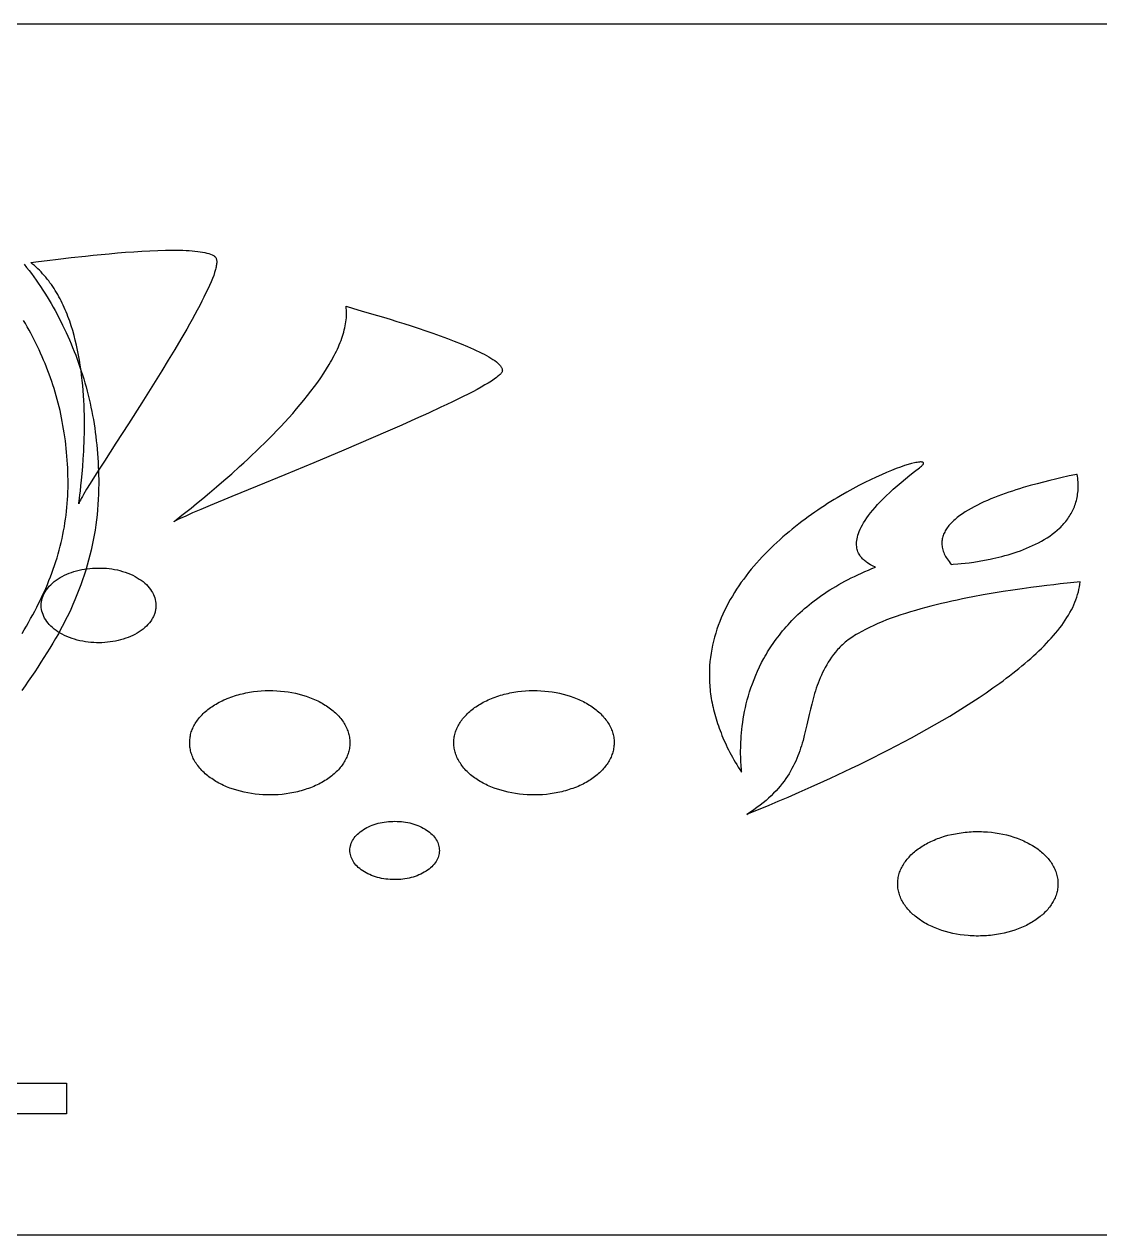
# Model space of a CAD drawing. Extents: x 2.6 to 83.9, y 63.6 to 86.7.
# Drawn here: x 45.6 to 55.37, y 63.63 to 74.63 of the extents above; entities that cross this region are included whole.
import ezdxf

# ---------------------------------------------------------------- set-up
doc = ezdxf.new("R2010")
doc.units = 0
doc.layers.add('IMPORT_-_LAMP', color=18, linetype='CONTINUOUS')

msp = doc.modelspace()

# ---------------------------------------------------------------- linework, layer by layer
at = {"layer": 'IMPORT_-_LAMP'}
for points in [[(2.924, 63.634), (23.174, 63.634), (23.174, 64.102), (43.424, 64.102), (43.424, 63.634), (63.674, 63.634), (63.674, 64.102), (83.924, 64.066), (83.924, 74.202), (63.674, 74.166), (63.674, 74.634), (43.424, 74.634), (43.424, 74.166), (23.174, 74.166), (23.174, 74.634), (2.924, 74.634), (2.924, 71.334), (2.924, 66.934)], [(46.098, 70.277), (46.098, 70.284), (46.1, 70.299), (46.107, 70.355), (46.112, 70.394), (46.117, 70.44), (46.123, 70.492), (46.128, 70.55), (46.133, 70.614), (46.138, 70.683), (46.142, 70.756), (46.144, 70.794), (46.146, 70.833), (46.147, 70.873), (46.148, 70.914), (46.148, 70.955), (46.148, 70.997), (46.148, 71.04), (46.148, 71.083), (46.146, 71.127), (46.145, 71.172), (46.143, 71.216), (46.14, 71.261), (46.137, 71.307), (46.133, 71.352), (46.129, 71.398), (46.123, 71.444), (46.118, 71.489), (46.111, 71.535), (46.104, 71.581), (46.096, 71.627), (46.087, 71.672), (46.077, 71.717), (46.066, 71.762), (46.055, 71.806), (46.043, 71.85), (46.029, 71.893), (46.015, 71.936), (46.007, 71.957), (45.999, 71.978), (45.991, 71.999), (45.983, 72.02), (45.974, 72.04), (45.965, 72.06), (45.956, 72.08), (45.947, 72.1), (45.937, 72.12), (45.927, 72.139), (45.917, 72.158), (45.906, 72.177), (45.895, 72.196), (45.884, 72.214), (45.873, 72.232), (45.861, 72.25), (45.849, 72.268), (45.836, 72.285), (45.824, 72.302), (45.811, 72.319), (45.797, 72.335), (45.783, 72.351), (45.769, 72.367), (45.755, 72.383), (45.74, 72.398), (45.725, 72.412), (45.71, 72.427), (45.694, 72.441), (45.678, 72.454), (45.661, 72.468), (45.732, 72.477), (45.809, 72.487), (45.909, 72.499), (46.027, 72.513), (46.158, 72.528), (46.228, 72.535), (46.3, 72.542), (46.374, 72.549), (46.448, 72.556), (46.523, 72.562), (46.597, 72.567), (46.671, 72.572), (46.744, 72.576), (46.815, 72.579), (46.884, 72.58), (46.95, 72.581), (46.982, 72.581), (47.013, 72.581), (47.043, 72.58), (47.073, 72.579), (47.101, 72.577), (47.128, 72.575), (47.153, 72.573), (47.178, 72.57), (47.201, 72.567), (47.223, 72.564), (47.243, 72.56), (47.262, 72.555), (47.279, 72.55), (47.294, 72.545), (47.308, 72.539), (47.315, 72.536), (47.32, 72.532), (47.326, 72.529), (47.331, 72.525), (47.335, 72.522), (47.339, 72.518), (47.342, 72.513), (47.345, 72.509), (47.347, 72.503), (47.349, 72.497), (47.35, 72.49), (47.351, 72.483), (47.351, 72.475), (47.351, 72.467), (47.35, 72.457), (47.349, 72.448), (47.347, 72.438), (47.345, 72.427), (47.342, 72.416), (47.339, 72.404), (47.332, 72.379), (47.323, 72.352), (47.312, 72.324), (47.299, 72.293), (47.285, 72.261), (47.27, 72.227), (47.253, 72.192), (47.235, 72.155), (47.216, 72.117), (47.196, 72.078), (47.174, 72.037), (47.151, 71.995), (47.128, 71.952), (47.103, 71.909), (47.078, 71.864), (47.025, 71.773), (46.969, 71.679), (46.911, 71.583), (46.852, 71.486), (46.791, 71.388), (46.73, 71.29), (46.669, 71.193), (46.548, 71.004), (46.434, 70.826), (46.33, 70.664), (46.283, 70.59), (46.24, 70.523), (46.202, 70.461), (46.169, 70.408), (46.141, 70.362), (46.13, 70.342), (46.12, 70.324), (46.112, 70.309), (46.105, 70.296), (46.101, 70.285)], [(46.96, 70.112), (46.966, 70.118), (46.981, 70.13), (47.035, 70.172), (47.118, 70.238), (47.168, 70.279), (47.224, 70.325), (47.284, 70.375), (47.349, 70.43), (47.416, 70.488), (47.487, 70.55), (47.559, 70.615), (47.596, 70.649), (47.633, 70.683), (47.671, 70.719), (47.708, 70.754), (47.746, 70.791), (47.784, 70.828), (47.821, 70.865), (47.859, 70.903), (47.896, 70.941), (47.933, 70.98), (47.969, 71.019), (48.005, 71.059), (48.041, 71.098), (48.076, 71.138), (48.11, 71.179), (48.143, 71.219), (48.176, 71.259), (48.207, 71.3), (48.238, 71.341), (48.268, 71.381), (48.296, 71.422), (48.323, 71.462), (48.349, 71.503), (48.373, 71.543), (48.385, 71.563), (48.396, 71.583), (48.407, 71.603), (48.418, 71.623), (48.428, 71.643), (48.438, 71.663), (48.447, 71.682), (48.456, 71.702), (48.464, 71.722), (48.472, 71.741), (48.48, 71.76), (48.487, 71.78), (48.493, 71.799), (48.499, 71.818), (48.505, 71.837), (48.51, 71.856), (48.514, 71.874), (48.518, 71.893), (48.522, 71.911), (48.524, 71.93), (48.527, 71.948), (48.529, 71.966), (48.53, 71.984), (48.53, 72.001), (48.53, 72.019), (48.53, 72.036), (48.528, 72.054), (48.527, 72.071), (48.592, 72.052), (48.664, 72.031), (48.757, 72.004), (48.866, 71.972), (48.925, 71.954), (48.987, 71.934), (49.051, 71.914), (49.116, 71.893), (49.182, 71.871), (49.249, 71.849), (49.315, 71.826), (49.381, 71.803), (49.446, 71.779), (49.509, 71.755), (49.57, 71.731), (49.628, 71.706), (49.656, 71.694), (49.683, 71.682), (49.709, 71.67), (49.734, 71.658), (49.758, 71.646), (49.781, 71.635), (49.803, 71.623), (49.823, 71.611), (49.842, 71.6), (49.86, 71.589), (49.876, 71.577), (49.891, 71.566), (49.904, 71.555), (49.915, 71.545), (49.925, 71.534), (49.929, 71.529), (49.933, 71.524), (49.936, 71.519), (49.939, 71.514), (49.941, 71.509), (49.943, 71.504), (49.945, 71.499), (49.945, 71.494), (49.946, 71.49), (49.945, 71.485), (49.945, 71.48), (49.943, 71.475), (49.94, 71.47), (49.936, 71.464), (49.931, 71.458), (49.925, 71.452), (49.918, 71.446), (49.91, 71.439), (49.902, 71.432), (49.892, 71.424), (49.871, 71.409), (49.846, 71.392), (49.818, 71.374), (49.787, 71.356), (49.753, 71.336), (49.716, 71.316), (49.676, 71.295), (49.634, 71.273), (49.589, 71.25), (49.542, 71.227), (49.493, 71.203), (49.441, 71.178), (49.388, 71.153), (49.276, 71.101), (49.157, 71.047), (49.033, 70.992), (48.905, 70.936), (48.773, 70.879), (48.639, 70.821), (48.504, 70.764), (48.368, 70.707), (48.233, 70.65), (47.968, 70.54), (47.717, 70.437), (47.489, 70.342), (47.291, 70.26), (47.206, 70.224), (47.132, 70.193), (47.069, 70.165), (47.019, 70.142), (46.998, 70.133), (46.982, 70.125), (46.969, 70.118)], [(53.337, 69.7), (53.337, 69.701), (53.335, 69.702), (53.331, 69.704), (53.314, 69.711), (53.303, 69.716), (53.29, 69.723), (53.276, 69.731), (53.262, 69.74), (53.254, 69.745), (53.247, 69.751), (53.239, 69.757), (53.232, 69.763), (53.224, 69.77), (53.217, 69.777), (53.21, 69.784), (53.204, 69.792), (53.197, 69.801), (53.192, 69.81), (53.186, 69.819), (53.181, 69.829), (53.176, 69.84), (53.173, 69.851), (53.169, 69.862), (53.167, 69.874), (53.165, 69.887), (53.163, 69.9), (53.163, 69.914), (53.164, 69.928), (53.165, 69.943), (53.168, 69.958), (53.171, 69.974), (53.176, 69.991), (53.181, 70.008), (53.188, 70.026), (53.196, 70.045), (53.205, 70.064), (53.216, 70.084), (53.228, 70.104), (53.241, 70.126), (53.256, 70.148), (53.273, 70.17), (53.291, 70.194), (53.31, 70.218), (53.332, 70.243), (53.355, 70.269), (53.379, 70.295), (53.406, 70.322), (53.434, 70.35), (53.465, 70.379), (53.497, 70.409), (53.532, 70.439), (53.568, 70.471), (53.607, 70.503), (53.647, 70.536), (53.69, 70.569), (53.736, 70.604), (53.745, 70.611), (53.753, 70.618), (53.759, 70.624), (53.764, 70.63), (53.768, 70.635), (53.771, 70.639), (53.772, 70.643), (53.772, 70.647), (53.772, 70.648), (53.772, 70.65), (53.77, 70.652), (53.766, 70.654), (53.762, 70.656), (53.757, 70.656), (53.75, 70.657), (53.743, 70.657), (53.734, 70.656), (53.725, 70.655), (53.714, 70.653), (53.703, 70.651), (53.691, 70.649), (53.664, 70.642), (53.633, 70.633), (53.599, 70.623), (53.563, 70.61), (53.523, 70.596), (53.481, 70.579), (53.437, 70.561), (53.39, 70.541), (53.341, 70.519), (53.291, 70.495), (53.238, 70.469), (53.185, 70.442), (53.13, 70.413), (53.074, 70.381), (53.017, 70.349), (52.988, 70.331), (52.959, 70.314), (52.93, 70.296), (52.901, 70.278), (52.872, 70.259), (52.842, 70.239), (52.813, 70.22), (52.784, 70.2), (52.754, 70.179), (52.725, 70.158), (52.696, 70.137), (52.667, 70.115), (52.638, 70.093), (52.609, 70.07), (52.58, 70.047), (52.551, 70.023), (52.523, 69.999), (52.495, 69.975), (52.467, 69.95), (52.439, 69.925), (52.412, 69.9), (52.385, 69.874), (52.358, 69.847), (52.332, 69.821), (52.306, 69.794), (52.281, 69.766), (52.256, 69.738), (52.231, 69.71), (52.207, 69.681), (52.183, 69.652), (52.16, 69.623), (52.138, 69.593), (52.116, 69.563), (52.095, 69.532), (52.074, 69.501), (52.054, 69.47), (52.035, 69.438), (52.016, 69.406), (51.998, 69.373), (51.981, 69.341), (51.964, 69.307), (51.949, 69.274), (51.934, 69.24), (51.92, 69.206), (51.907, 69.171), (51.895, 69.136), (51.884, 69.101), (51.873, 69.065), (51.864, 69.029), (51.856, 68.992), (51.848, 68.956), (51.842, 68.919), (51.837, 68.881), (51.832, 68.843), (51.829, 68.805), (51.827, 68.767), (51.827, 68.728), (51.827, 68.689), (51.828, 68.669), (51.828, 68.649), (51.83, 68.629), (51.831, 68.609), (51.833, 68.589), (51.835, 68.569), (51.838, 68.549), (51.841, 68.529), (51.844, 68.508), (51.847, 68.488), (51.851, 68.468), (51.855, 68.447), (51.86, 68.426), (51.864, 68.406), (51.869, 68.385), (51.875, 68.364), (51.881, 68.343), (51.887, 68.322), (51.893, 68.301), (51.9, 68.279), (51.908, 68.258), (51.915, 68.237), (51.923, 68.215), (51.932, 68.194), (51.94, 68.172), (51.949, 68.15), (51.959, 68.128), (51.969, 68.107), (51.979, 68.085), (51.989, 68.063), (52, 68.041), (52.012, 68.018), (52.024, 67.996), (52.036, 67.974), (52.048, 67.951), (52.061, 67.929), (52.075, 67.906), (52.089, 67.884), (52.103, 67.861), (52.117, 67.838), (52.118, 67.84), (52.118, 67.844), (52.117, 67.856), (52.114, 67.901), (52.113, 67.932), (52.111, 67.969), (52.11, 68.012), (52.11, 68.035), (52.111, 68.059), (52.111, 68.084), (52.112, 68.111), (52.114, 68.138), (52.116, 68.166), (52.118, 68.196), (52.121, 68.226), (52.125, 68.257), (52.129, 68.289), (52.134, 68.322), (52.14, 68.355), (52.146, 68.389), (52.154, 68.424), (52.162, 68.459), (52.171, 68.495), (52.181, 68.531), (52.192, 68.568), (52.204, 68.605), (52.217, 68.642), (52.232, 68.68), (52.247, 68.718), (52.264, 68.756), (52.282, 68.795), (52.301, 68.833), (52.322, 68.872), (52.333, 68.891), (52.344, 68.91), (52.355, 68.93), (52.367, 68.949), (52.38, 68.968), (52.392, 68.987), (52.405, 69.007), (52.419, 69.026), (52.433, 69.045), (52.447, 69.064), (52.462, 69.083), (52.477, 69.102), (52.492, 69.121), (52.508, 69.14), (52.524, 69.159), (52.541, 69.177), (52.558, 69.196), (52.576, 69.215), (52.594, 69.233), (52.612, 69.251), (52.631, 69.27), (52.651, 69.288), (52.671, 69.306), (52.691, 69.324), (52.712, 69.341), (52.733, 69.359), (52.755, 69.376), (52.777, 69.394), (52.8, 69.411), (52.824, 69.428), (52.847, 69.445), (52.872, 69.461), (52.897, 69.478), (52.922, 69.494), (52.948, 69.51), (52.975, 69.526), (53.002, 69.542), (53.029, 69.558), (53.057, 69.573), (53.086, 69.588), (53.115, 69.603), (53.145, 69.617), (53.176, 69.632), (53.207, 69.646), (53.238, 69.66), (53.271, 69.674), (53.303, 69.687)], [(53.337, 69.7), (53.337, 69.701), (53.335, 69.702), (53.331, 69.704), (53.314, 69.711), (53.303, 69.716), (53.29, 69.723), (53.276, 69.731), (53.262, 69.74), (53.254, 69.745), (53.247, 69.751), (53.239, 69.757), (53.232, 69.763), (53.224, 69.77), (53.217, 69.777), (53.21, 69.784), (53.204, 69.792), (53.197, 69.801), (53.192, 69.81), (53.186, 69.819), (53.181, 69.829), (53.176, 69.84), (53.173, 69.851), (53.169, 69.862), (53.167, 69.874), (53.165, 69.887), (53.163, 69.9), (53.163, 69.914), (53.164, 69.928), (53.165, 69.943), (53.168, 69.958), (53.171, 69.974), (53.176, 69.991), (53.181, 70.008), (53.188, 70.026), (53.196, 70.045), (53.205, 70.064), (53.216, 70.084), (53.228, 70.104), (53.241, 70.126), (53.256, 70.148), (53.273, 70.17), (53.291, 70.194), (53.31, 70.218), (53.332, 70.243), (53.355, 70.269), (53.379, 70.295), (53.406, 70.322), (53.434, 70.35), (53.465, 70.379), (53.497, 70.409), (53.532, 70.439), (53.568, 70.471), (53.607, 70.503), (53.647, 70.536), (53.69, 70.569), (53.736, 70.604), (53.745, 70.611), (53.753, 70.618), (53.759, 70.624), (53.764, 70.63), (53.768, 70.635), (53.771, 70.639), (53.772, 70.643), (53.772, 70.647), (53.772, 70.648), (53.772, 70.65), (53.77, 70.652), (53.766, 70.654), (53.762, 70.656), (53.757, 70.656), (53.75, 70.657), (53.743, 70.657), (53.734, 70.656), (53.725, 70.655), (53.714, 70.653), (53.703, 70.651), (53.691, 70.649), (53.664, 70.642), (53.633, 70.633), (53.599, 70.623), (53.563, 70.61), (53.523, 70.596), (53.481, 70.579), (53.437, 70.561), (53.39, 70.541), (53.341, 70.519), (53.291, 70.495), (53.238, 70.469), (53.185, 70.442), (53.13, 70.413), (53.074, 70.381), (53.017, 70.349), (52.988, 70.331), (52.959, 70.314), (52.93, 70.296), (52.901, 70.278), (52.872, 70.259), (52.842, 70.239), (52.813, 70.22), (52.784, 70.2), (52.754, 70.179), (52.725, 70.158), (52.696, 70.137), (52.667, 70.115), (52.638, 70.093), (52.609, 70.07), (52.58, 70.047), (52.551, 70.023), (52.523, 69.999), (52.495, 69.975), (52.467, 69.95), (52.439, 69.925), (52.412, 69.9), (52.385, 69.874), (52.358, 69.847), (52.332, 69.821), (52.306, 69.794), (52.281, 69.766), (52.256, 69.738), (52.231, 69.71), (52.207, 69.681), (52.183, 69.652), (52.16, 69.623), (52.138, 69.593), (52.116, 69.563), (52.095, 69.532), (52.074, 69.501), (52.054, 69.47), (52.035, 69.438), (52.016, 69.406), (51.998, 69.373), (51.981, 69.341), (51.964, 69.307), (51.949, 69.274), (51.934, 69.24), (51.92, 69.206), (51.907, 69.171), (51.895, 69.136), (51.884, 69.101), (51.873, 69.065), (51.864, 69.029), (51.856, 68.992), (51.848, 68.956), (51.842, 68.919), (51.837, 68.881), (51.832, 68.843), (51.829, 68.805), (51.827, 68.767), (51.827, 68.728), (51.827, 68.689), (51.828, 68.669), (51.828, 68.649), (51.83, 68.629), (51.831, 68.609), (51.833, 68.589), (51.835, 68.569), (51.838, 68.549), (51.841, 68.529), (51.844, 68.508), (51.847, 68.488), (51.851, 68.468), (51.855, 68.447), (51.86, 68.426), (51.864, 68.406), (51.869, 68.385), (51.875, 68.364), (51.881, 68.343), (51.887, 68.322), (51.893, 68.301), (51.9, 68.279), (51.908, 68.258), (51.915, 68.237), (51.923, 68.215), (51.932, 68.194), (51.94, 68.172), (51.949, 68.15), (51.959, 68.128), (51.969, 68.107), (51.979, 68.085), (51.989, 68.063), (52, 68.041), (52.012, 68.018), (52.024, 67.996), (52.036, 67.974), (52.048, 67.951), (52.061, 67.929), (52.075, 67.906), (52.089, 67.884), (52.103, 67.861), (52.117, 67.838), (52.118, 67.84), (52.118, 67.844), (52.117, 67.856), (52.114, 67.901), (52.113, 67.932), (52.111, 67.969), (52.11, 68.012), (52.11, 68.035), (52.111, 68.059), (52.111, 68.084), (52.112, 68.111), (52.114, 68.138), (52.116, 68.166), (52.118, 68.196), (52.121, 68.226), (52.125, 68.257), (52.129, 68.289), (52.134, 68.322), (52.14, 68.355), (52.146, 68.389), (52.154, 68.424), (52.162, 68.459), (52.171, 68.495), (52.181, 68.531), (52.192, 68.568), (52.204, 68.605), (52.217, 68.642), (52.232, 68.68), (52.247, 68.718), (52.264, 68.756), (52.282, 68.795), (52.301, 68.833), (52.322, 68.872), (52.333, 68.891), (52.344, 68.91), (52.355, 68.93), (52.367, 68.949), (52.38, 68.968), (52.392, 68.987), (52.405, 69.007), (52.419, 69.026), (52.433, 69.045), (52.447, 69.064), (52.462, 69.083), (52.477, 69.102), (52.492, 69.121), (52.508, 69.14), (52.524, 69.159), (52.541, 69.177), (52.558, 69.196), (52.576, 69.215), (52.594, 69.233), (52.612, 69.251), (52.631, 69.27), (52.651, 69.288), (52.671, 69.306), (52.691, 69.324), (52.712, 69.341), (52.733, 69.359), (52.755, 69.376), (52.777, 69.394), (52.8, 69.411), (52.824, 69.428), (52.847, 69.445), (52.872, 69.461), (52.897, 69.478), (52.922, 69.494), (52.948, 69.51), (52.975, 69.526), (53.002, 69.542), (53.029, 69.558), (53.057, 69.573), (53.086, 69.588), (53.115, 69.603), (53.145, 69.617), (53.176, 69.632), (53.207, 69.646), (53.238, 69.66), (53.271, 69.674), (53.303, 69.687)], [(55.168, 70.544), (55.162, 70.543), (55.148, 70.54), (55.096, 70.529), (55.018, 70.512), (54.97, 70.501), (54.918, 70.488), (54.862, 70.474), (54.803, 70.459), (54.741, 70.442), (54.677, 70.423), (54.645, 70.413), (54.612, 70.403), (54.579, 70.392), (54.546, 70.381), (54.513, 70.37), (54.48, 70.358), (54.448, 70.345), (54.416, 70.333), (54.384, 70.32), (54.352, 70.306), (54.321, 70.293), (54.291, 70.279), (54.261, 70.264), (54.232, 70.249), (54.204, 70.234), (54.177, 70.218), (54.15, 70.202), (54.125, 70.185), (54.102, 70.169), (54.079, 70.151), (54.068, 70.143), (54.058, 70.134), (54.048, 70.125), (54.038, 70.116), (54.029, 70.107), (54.02, 70.097), (54.011, 70.088), (54.003, 70.078), (53.995, 70.069), (53.988, 70.059), (53.981, 70.05), (53.975, 70.04), (53.969, 70.03), (53.964, 70.02), (53.959, 70.01), (53.954, 69.999), (53.95, 69.989), (53.947, 69.979), (53.944, 69.968), (53.942, 69.958), (53.94, 69.947), (53.939, 69.936), (53.938, 69.925), (53.938, 69.914), (53.939, 69.903), (53.94, 69.892), (53.941, 69.881), (53.944, 69.869), (53.947, 69.858), (53.95, 69.846), (53.955, 69.835), (53.96, 69.823), (53.965, 69.811), (53.972, 69.799), (53.979, 69.787), (53.986, 69.775), (53.995, 69.763), (54.004, 69.751), (54.014, 69.738), (54.024, 69.726), (54.042, 69.727), (54.085, 69.73), (54.114, 69.733), (54.149, 69.737), (54.187, 69.741), (54.23, 69.747), (54.276, 69.754), (54.325, 69.763), (54.376, 69.773), (54.403, 69.779), (54.43, 69.785), (54.457, 69.791), (54.484, 69.798), (54.512, 69.806), (54.54, 69.814), (54.568, 69.822), (54.596, 69.831), (54.624, 69.84), (54.653, 69.85), (54.681, 69.861), (54.708, 69.872), (54.736, 69.884), (54.763, 69.896), (54.79, 69.909), (54.817, 69.923), (54.843, 69.937), (54.869, 69.952), (54.894, 69.967), (54.918, 69.983), (54.942, 70), (54.964, 70.018), (54.986, 70.036), (55.008, 70.055), (55.018, 70.065), (55.028, 70.075), (55.038, 70.086), (55.047, 70.096), (55.056, 70.107), (55.065, 70.117), (55.074, 70.128), (55.082, 70.14), (55.09, 70.151), (55.098, 70.163), (55.105, 70.175), (55.112, 70.187), (55.119, 70.199), (55.126, 70.211), (55.132, 70.224), (55.138, 70.237), (55.143, 70.25), (55.148, 70.264), (55.153, 70.277), (55.157, 70.291), (55.161, 70.305), (55.164, 70.319), (55.167, 70.334), (55.17, 70.349), (55.172, 70.364), (55.174, 70.379), (55.176, 70.394), (55.177, 70.41), (55.177, 70.426), (55.177, 70.442), (55.177, 70.458), (55.176, 70.475), (55.175, 70.492), (55.173, 70.509), (55.171, 70.527)], [(46.726, 69.18), (46.712, 69.165), (46.697, 69.151), (46.681, 69.138), (46.664, 69.125), (46.646, 69.113), (46.627, 69.101), (46.608, 69.09), (46.588, 69.08), (46.567, 69.071), (46.546, 69.062), (46.524, 69.054), (46.501, 69.046), (46.478, 69.04), (46.455, 69.034), (46.431, 69.029), (46.407, 69.024), (46.383, 69.021), (46.358, 69.018), (46.333, 69.015), (46.308, 69.014), (46.283, 69.014), (46.258, 69.014), (46.233, 69.015), (46.208, 69.017), (46.183, 69.019), (46.158, 69.023), (46.133, 69.027), (46.108, 69.032), (46.084, 69.038), (46.059, 69.045), (46.036, 69.052), (46.012, 69.061), (45.989, 69.07), (45.968, 69.08), (45.947, 69.091), (45.927, 69.102), (45.908, 69.113), (45.891, 69.126), (45.874, 69.138), (45.858, 69.151), (45.844, 69.165), (45.83, 69.179), (45.818, 69.193), (45.807, 69.208), (45.797, 69.223), (45.787, 69.238), (45.78, 69.253), (45.773, 69.269), (45.767, 69.285), (45.763, 69.301), (45.759, 69.317), (45.757, 69.334), (45.757, 69.342), (45.756, 69.35), (45.756, 69.358), (45.757, 69.366), (45.757, 69.375), (45.758, 69.383), (45.759, 69.391), (45.761, 69.399), (45.763, 69.407), (45.765, 69.416), (45.768, 69.424), (45.77, 69.432), (45.773, 69.44), (45.777, 69.448), (45.781, 69.456), (45.785, 69.464), (45.789, 69.472), (45.794, 69.48), (45.799, 69.488), (45.804, 69.496), (45.816, 69.511), (45.829, 69.527), (45.843, 69.541), (45.859, 69.556), (45.875, 69.569), (45.892, 69.582), (45.91, 69.594), (45.928, 69.606), (45.948, 69.617), (45.968, 69.627), (45.989, 69.636), (46.01, 69.645), (46.032, 69.653), (46.054, 69.661), (46.077, 69.667), (46.101, 69.673), (46.124, 69.678), (46.148, 69.683), (46.173, 69.686), (46.197, 69.689), (46.222, 69.691), (46.247, 69.693), (46.272, 69.693), (46.298, 69.693), (46.323, 69.692), (46.348, 69.69), (46.373, 69.688), (46.398, 69.684), (46.423, 69.68), (46.448, 69.675), (46.472, 69.669), (46.496, 69.662), (46.52, 69.654), (46.543, 69.646), (46.566, 69.637), (46.588, 69.627), (46.609, 69.616), (46.628, 69.605), (46.647, 69.593), (46.665, 69.581), (46.682, 69.569), (46.697, 69.556), (46.712, 69.542), (46.725, 69.528), (46.738, 69.514), (46.749, 69.499), (46.759, 69.484), (46.768, 69.469), (46.776, 69.453), (46.783, 69.438), (46.789, 69.422), (46.793, 69.406), (46.796, 69.39), (46.798, 69.373), (46.799, 69.365), (46.799, 69.357), (46.799, 69.349), (46.799, 69.341), (46.798, 69.332), (46.797, 69.324), (46.796, 69.316), (46.795, 69.308), (46.793, 69.3), (46.791, 69.291), (46.788, 69.283), (46.785, 69.275), (46.782, 69.267), (46.779, 69.259), (46.775, 69.251), (46.771, 69.243), (46.766, 69.235), (46.762, 69.227), (46.757, 69.219), (46.751, 69.211), (46.74, 69.196)], [(55.194, 69.567), (55.169, 69.564), (55.108, 69.558), (55.014, 69.548), (54.956, 69.541), (54.892, 69.534), (54.822, 69.525), (54.746, 69.516), (54.667, 69.505), (54.583, 69.492), (54.496, 69.479), (54.406, 69.464), (54.313, 69.448), (54.22, 69.431), (54.172, 69.421), (54.125, 69.412), (54.077, 69.402), (54.029, 69.391), (53.981, 69.381), (53.934, 69.37), (53.886, 69.358), (53.839, 69.346), (53.792, 69.334), (53.746, 69.321), (53.7, 69.308), (53.654, 69.295), (53.609, 69.281), (53.565, 69.266), (53.522, 69.251), (53.479, 69.236), (53.437, 69.221), (53.397, 69.204), (53.357, 69.188), (53.319, 69.171), (53.281, 69.153), (53.245, 69.135), (53.211, 69.117), (53.177, 69.098), (53.161, 69.088), (53.146, 69.079), (53.13, 69.069), (53.115, 69.059), (53.101, 69.049), (53.087, 69.039), (53.073, 69.028), (53.06, 69.018), (53.047, 69.007), (53.035, 68.996), (53.023, 68.985), (53.012, 68.974), (53.001, 68.963), (52.991, 68.952), (52.981, 68.941), (52.972, 68.929), (52.954, 68.906), (52.937, 68.883), (52.921, 68.86), (52.906, 68.836), (52.892, 68.813), (52.879, 68.789), (52.867, 68.766), (52.855, 68.742), (52.844, 68.719), (52.833, 68.695), (52.823, 68.671), (52.814, 68.648), (52.805, 68.624), (52.797, 68.6), (52.789, 68.577), (52.782, 68.553), (52.775, 68.529), (52.768, 68.505), (52.756, 68.457), (52.744, 68.41), (52.733, 68.362), (52.712, 68.267), (52.701, 68.22), (52.689, 68.172), (52.677, 68.125), (52.67, 68.102), (52.663, 68.078), (52.655, 68.055), (52.647, 68.032), (52.639, 68.008), (52.63, 67.985), (52.621, 67.962), (52.611, 67.939), (52.6, 67.916), (52.589, 67.893), (52.577, 67.87), (52.564, 67.847), (52.551, 67.824), (52.536, 67.802), (52.521, 67.779), (52.505, 67.757), (52.488, 67.734), (52.47, 67.712), (52.451, 67.69), (52.432, 67.668), (52.41, 67.646), (52.388, 67.624), (52.365, 67.603), (52.341, 67.581), (52.315, 67.56), (52.288, 67.538), (52.259, 67.517), (52.23, 67.496), (52.199, 67.475), (52.166, 67.454), (52.177, 67.459), (52.204, 67.471), (52.302, 67.511), (52.37, 67.539), (52.451, 67.573), (52.541, 67.612), (52.642, 67.655), (52.75, 67.704), (52.867, 67.756), (52.927, 67.784), (52.99, 67.813), (53.053, 67.843), (53.118, 67.873), (53.184, 67.905), (53.25, 67.938), (53.318, 67.971), (53.386, 68.006), (53.455, 68.041), (53.524, 68.077), (53.594, 68.113), (53.663, 68.151), (53.733, 68.189), (53.803, 68.228), (53.872, 68.267), (53.941, 68.307), (54.01, 68.348), (54.078, 68.389), (54.145, 68.431), (54.211, 68.473), (54.276, 68.516), (54.34, 68.559), (54.403, 68.603), (54.465, 68.647), (54.495, 68.669), (54.524, 68.691), (54.554, 68.713), (54.583, 68.736), (54.611, 68.758), (54.639, 68.781), (54.666, 68.803), (54.693, 68.826), (54.72, 68.849), (54.746, 68.872), (54.771, 68.895), (54.796, 68.917), (54.82, 68.94), (54.844, 68.963), (54.867, 68.987), (54.889, 69.01), (54.911, 69.033), (54.932, 69.056), (54.952, 69.079), (54.972, 69.102), (54.991, 69.126), (55.009, 69.149), (55.027, 69.172), (55.043, 69.195), (55.059, 69.219), (55.074, 69.242), (55.089, 69.265), (55.102, 69.289), (55.115, 69.312), (55.127, 69.335), (55.138, 69.358), (55.148, 69.382), (55.157, 69.405), (55.165, 69.428), (55.172, 69.451), (55.179, 69.475), (55.184, 69.498), (55.188, 69.521), (55.191, 69.544)], [(55.194, 69.567), (55.169, 69.564), (55.108, 69.558), (55.014, 69.548), (54.956, 69.541), (54.892, 69.534), (54.822, 69.525), (54.746, 69.516), (54.667, 69.505), (54.583, 69.492), (54.496, 69.479), (54.406, 69.464), (54.313, 69.448), (54.22, 69.431), (54.172, 69.421), (54.125, 69.412), (54.077, 69.402), (54.029, 69.391), (53.981, 69.381), (53.934, 69.37), (53.886, 69.358), (53.839, 69.346), (53.792, 69.334), (53.746, 69.321), (53.7, 69.308), (53.654, 69.295), (53.609, 69.281), (53.565, 69.266), (53.522, 69.251), (53.479, 69.236), (53.437, 69.221), (53.397, 69.204), (53.357, 69.188), (53.319, 69.171), (53.281, 69.153), (53.245, 69.135), (53.211, 69.117), (53.177, 69.098), (53.161, 69.088), (53.146, 69.079), (53.13, 69.069), (53.115, 69.059), (53.101, 69.049), (53.087, 69.039), (53.073, 69.028), (53.06, 69.018), (53.047, 69.007), (53.035, 68.996), (53.023, 68.985), (53.012, 68.974), (53.001, 68.963), (52.991, 68.952), (52.981, 68.941), (52.972, 68.929), (52.954, 68.906), (52.937, 68.883), (52.921, 68.86), (52.906, 68.836), (52.892, 68.813), (52.879, 68.789), (52.867, 68.766), (52.855, 68.742), (52.844, 68.719), (52.833, 68.695), (52.823, 68.671), (52.814, 68.648), (52.805, 68.624), (52.797, 68.6), (52.789, 68.577), (52.782, 68.553), (52.775, 68.529), (52.768, 68.505), (52.756, 68.457), (52.744, 68.41), (52.733, 68.362), (52.712, 68.267), (52.701, 68.22), (52.689, 68.172), (52.677, 68.125), (52.67, 68.102), (52.663, 68.078), (52.655, 68.055), (52.647, 68.032), (52.639, 68.008), (52.63, 67.985), (52.621, 67.962), (52.611, 67.939), (52.6, 67.916), (52.589, 67.893), (52.577, 67.87), (52.564, 67.847), (52.551, 67.824), (52.536, 67.802), (52.521, 67.779), (52.505, 67.757), (52.488, 67.734), (52.47, 67.712), (52.451, 67.69), (52.432, 67.668), (52.41, 67.646), (52.388, 67.624), (52.365, 67.603), (52.341, 67.581), (52.315, 67.56), (52.288, 67.538), (52.259, 67.517), (52.23, 67.496), (52.199, 67.475), (52.166, 67.454), (52.177, 67.459), (52.204, 67.471), (52.302, 67.511), (52.37, 67.539), (52.451, 67.573), (52.541, 67.612), (52.642, 67.655), (52.75, 67.704), (52.867, 67.756), (52.927, 67.784), (52.99, 67.813), (53.053, 67.843), (53.118, 67.873), (53.184, 67.905), (53.25, 67.938), (53.318, 67.971), (53.386, 68.006), (53.455, 68.041), (53.524, 68.077), (53.594, 68.113), (53.663, 68.151), (53.733, 68.189), (53.803, 68.228), (53.872, 68.267), (53.941, 68.307), (54.01, 68.348), (54.078, 68.389), (54.145, 68.431), (54.211, 68.473), (54.276, 68.516), (54.34, 68.559), (54.403, 68.603), (54.465, 68.647), (54.495, 68.669), (54.524, 68.691), (54.554, 68.713), (54.583, 68.736), (54.611, 68.758), (54.639, 68.781), (54.666, 68.803), (54.693, 68.826), (54.72, 68.849), (54.746, 68.872), (54.771, 68.895), (54.796, 68.917), (54.82, 68.94), (54.844, 68.963), (54.867, 68.987), (54.889, 69.01), (54.911, 69.033), (54.932, 69.056), (54.952, 69.079), (54.972, 69.102), (54.991, 69.126), (55.009, 69.149), (55.027, 69.172), (55.043, 69.195), (55.059, 69.219), (55.074, 69.242), (55.089, 69.265), (55.102, 69.289), (55.115, 69.312), (55.127, 69.335), (55.138, 69.358), (55.148, 69.382), (55.157, 69.405), (55.165, 69.428), (55.172, 69.451), (55.179, 69.475), (55.184, 69.498), (55.188, 69.521), (55.191, 69.544)], [(47.196, 67.875), (47.187, 67.886), (47.179, 67.897), (47.171, 67.908), (47.163, 67.919), (47.156, 67.93), (47.15, 67.941), (47.144, 67.952), (47.138, 67.963), (47.133, 67.975), (47.128, 67.986), (47.124, 67.997), (47.12, 68.009), (47.116, 68.02), (47.113, 68.032), (47.111, 68.043), (47.109, 68.055), (47.107, 68.066), (47.106, 68.078), (47.105, 68.089), (47.105, 68.101), (47.105, 68.112), (47.105, 68.123), (47.106, 68.135), (47.108, 68.146), (47.109, 68.158), (47.111, 68.169), (47.114, 68.18), (47.117, 68.191), (47.12, 68.203), (47.124, 68.214), (47.128, 68.225), (47.133, 68.236), (47.138, 68.247), (47.143, 68.258), (47.149, 68.268), (47.155, 68.279), (47.162, 68.289), (47.169, 68.3), (47.176, 68.31), (47.184, 68.321), (47.192, 68.331), (47.201, 68.341), (47.21, 68.351), (47.219, 68.36), (47.228, 68.37), (47.238, 68.379), (47.249, 68.389), (47.26, 68.398), (47.271, 68.407), (47.282, 68.416), (47.294, 68.424), (47.306, 68.433), (47.319, 68.441), (47.332, 68.45), (47.345, 68.457), (47.358, 68.465), (47.372, 68.473), (47.387, 68.48), (47.401, 68.487), (47.416, 68.494), (47.432, 68.501), (47.447, 68.508), (47.463, 68.514), (47.48, 68.52), (47.496, 68.526), (47.513, 68.531), (47.53, 68.537), (47.546, 68.541), (47.563, 68.546), (47.581, 68.55), (47.598, 68.554), (47.615, 68.558), (47.632, 68.561), (47.65, 68.565), (47.685, 68.57), (47.72, 68.574), (47.755, 68.577), (47.79, 68.579), (47.826, 68.58), (47.861, 68.579), (47.896, 68.578), (47.931, 68.575), (47.965, 68.572), (47.999, 68.567), (48.033, 68.561), (48.066, 68.555), (48.099, 68.547), (48.131, 68.538), (48.163, 68.528), (48.194, 68.517), (48.209, 68.511), (48.224, 68.505), (48.239, 68.499), (48.253, 68.493), (48.268, 68.486), (48.282, 68.479), (48.296, 68.472), (48.309, 68.464), (48.322, 68.456), (48.336, 68.448), (48.348, 68.44), (48.361, 68.432), (48.373, 68.423), (48.385, 68.414), (48.397, 68.405), (48.408, 68.396), (48.419, 68.386), (48.43, 68.377), (48.44, 68.367), (48.45, 68.356), (48.46, 68.346), (48.469, 68.335), (48.478, 68.325), (48.487, 68.314), (48.494, 68.303), (48.502, 68.292), (48.509, 68.281), (48.516, 68.27), (48.522, 68.258), (48.527, 68.247), (48.533, 68.236), (48.537, 68.224), (48.542, 68.213), (48.546, 68.202), (48.549, 68.19), (48.552, 68.179), (48.554, 68.167), (48.557, 68.156), (48.558, 68.144), (48.559, 68.133), (48.56, 68.121), (48.561, 68.11), (48.561, 68.098), (48.56, 68.087), (48.559, 68.076), (48.558, 68.064), (48.556, 68.053), (48.554, 68.041), (48.551, 68.03), (48.548, 68.019), (48.545, 68.008), (48.541, 67.997), (48.537, 67.986), (48.532, 67.975), (48.527, 67.964), (48.522, 67.953), (48.516, 67.942), (48.51, 67.931), (48.503, 67.921), (48.496, 67.91), (48.489, 67.9), (48.481, 67.89), (48.473, 67.88), (48.465, 67.87), (48.456, 67.86), (48.447, 67.85), (48.437, 67.841), (48.427, 67.831), (48.417, 67.822), (48.406, 67.813), (48.395, 67.804), (48.383, 67.795), (48.371, 67.786), (48.359, 67.777), (48.347, 67.769), (48.334, 67.761), (48.321, 67.753), (48.307, 67.745), (48.293, 67.738), (48.279, 67.73), (48.264, 67.723), (48.249, 67.716), (48.234, 67.709), (48.218, 67.703), (48.202, 67.696), (48.186, 67.69), (48.169, 67.685), (48.153, 67.679), (48.136, 67.674), (48.119, 67.669), (48.102, 67.664), (48.085, 67.66), (48.068, 67.656), (48.05, 67.652), (48.033, 67.649), (48.016, 67.646), (47.981, 67.641), (47.946, 67.636), (47.91, 67.633), (47.875, 67.631), (47.84, 67.631), (47.805, 67.631), (47.77, 67.632), (47.735, 67.635), (47.7, 67.639), (47.666, 67.643), (47.632, 67.649), (47.599, 67.656), (47.566, 67.664), (47.534, 67.673), (47.502, 67.682), (47.471, 67.693), (47.456, 67.699), (47.441, 67.705), (47.427, 67.711), (47.412, 67.718), (47.398, 67.725), (47.384, 67.732), (47.37, 67.739), (47.356, 67.746), (47.343, 67.754), (47.33, 67.762), (47.317, 67.77), (47.305, 67.779), (47.292, 67.787), (47.28, 67.796), (47.269, 67.805), (47.257, 67.814), (47.246, 67.824), (47.236, 67.834), (47.225, 67.844), (47.215, 67.854), (47.206, 67.864)], [(49.596, 67.875), (49.587, 67.886), (49.579, 67.897), (49.571, 67.908), (49.564, 67.919), (49.556, 67.93), (49.55, 67.941), (49.544, 67.952), (49.538, 67.963), (49.533, 67.975), (49.528, 67.986), (49.524, 67.997), (49.52, 68.009), (49.516, 68.02), (49.514, 68.032), (49.511, 68.043), (49.509, 68.055), (49.507, 68.066), (49.506, 68.078), (49.505, 68.089), (49.505, 68.101), (49.505, 68.112), (49.505, 68.123), (49.506, 68.135), (49.508, 68.146), (49.509, 68.158), (49.511, 68.169), (49.514, 68.18), (49.517, 68.191), (49.52, 68.203), (49.524, 68.214), (49.528, 68.225), (49.533, 68.236), (49.538, 68.247), (49.543, 68.258), (49.549, 68.268), (49.555, 68.279), (49.562, 68.289), (49.569, 68.3), (49.576, 68.31), (49.584, 68.321), (49.592, 68.331), (49.601, 68.341), (49.61, 68.351), (49.619, 68.36), (49.629, 68.37), (49.639, 68.379), (49.649, 68.389), (49.66, 68.398), (49.671, 68.407), (49.682, 68.416), (49.694, 68.424), (49.706, 68.433), (49.719, 68.441), (49.732, 68.45), (49.745, 68.457), (49.759, 68.465), (49.772, 68.473), (49.787, 68.48), (49.801, 68.487), (49.816, 68.494), (49.832, 68.501), (49.847, 68.508), (49.863, 68.514), (49.88, 68.52), (49.896, 68.526), (49.913, 68.531), (49.93, 68.537), (49.946, 68.542), (49.963, 68.546), (49.981, 68.55), (49.998, 68.554), (50.015, 68.558), (50.032, 68.561), (50.05, 68.565), (50.085, 68.57), (50.12, 68.574), (50.155, 68.577), (50.19, 68.579), (50.226, 68.58), (50.261, 68.579), (50.296, 68.578), (50.331, 68.575), (50.365, 68.572), (50.399, 68.567), (50.433, 68.561), (50.466, 68.555), (50.499, 68.547), (50.531, 68.538), (50.563, 68.528), (50.594, 68.517), (50.609, 68.511), (50.624, 68.505), (50.639, 68.499), (50.653, 68.493), (50.668, 68.486), (50.682, 68.479), (50.696, 68.472), (50.709, 68.464), (50.723, 68.456), (50.736, 68.448), (50.748, 68.44), (50.761, 68.432), (50.773, 68.423), (50.785, 68.414), (50.797, 68.405), (50.808, 68.396), (50.819, 68.386), (50.83, 68.377), (50.84, 68.367), (50.85, 68.356), (50.86, 68.346), (50.869, 68.335), (50.878, 68.325), (50.887, 68.314), (50.895, 68.303), (50.902, 68.292), (50.909, 68.281), (50.916, 68.27), (50.922, 68.258), (50.927, 68.247), (50.933, 68.236), (50.937, 68.224), (50.942, 68.213), (50.946, 68.202), (50.949, 68.19), (50.952, 68.179), (50.955, 68.167), (50.957, 68.156), (50.958, 68.144), (50.96, 68.133), (50.96, 68.121), (50.961, 68.11), (50.961, 68.098), (50.96, 68.087), (50.959, 68.076), (50.958, 68.064), (50.956, 68.053), (50.954, 68.041), (50.951, 68.03), (50.949, 68.019), (50.945, 68.008), (50.941, 67.997), (50.937, 67.986), (50.933, 67.975), (50.927, 67.964), (50.922, 67.953), (50.916, 67.942), (50.91, 67.931), (50.904, 67.921), (50.897, 67.91), (50.889, 67.9), (50.881, 67.89), (50.873, 67.88), (50.865, 67.87), (50.856, 67.86), (50.847, 67.85), (50.837, 67.841), (50.827, 67.831), (50.817, 67.822), (50.806, 67.813), (50.795, 67.804), (50.783, 67.795), (50.771, 67.786), (50.759, 67.777), (50.747, 67.769), (50.734, 67.761), (50.721, 67.753), (50.707, 67.745), (50.693, 67.738), (50.679, 67.73), (50.664, 67.723), (50.649, 67.716), (50.634, 67.709), (50.618, 67.703), (50.602, 67.696), (50.586, 67.69), (50.569, 67.685), (50.553, 67.679), (50.536, 67.674), (50.519, 67.669), (50.502, 67.664), (50.485, 67.66), (50.468, 67.656), (50.45, 67.652), (50.433, 67.649), (50.416, 67.646), (50.381, 67.641), (50.346, 67.636), (50.31, 67.633), (50.275, 67.631), (50.24, 67.631), (50.205, 67.631), (50.17, 67.632), (50.135, 67.635), (50.1, 67.639), (50.066, 67.643), (50.032, 67.649), (49.999, 67.656), (49.966, 67.664), (49.934, 67.673), (49.902, 67.682), (49.872, 67.693), (49.856, 67.699), (49.841, 67.705), (49.827, 67.711), (49.812, 67.718), (49.798, 67.725), (49.784, 67.732), (49.77, 67.739), (49.756, 67.746), (49.743, 67.754), (49.73, 67.762), (49.717, 67.77), (49.705, 67.779), (49.692, 67.787), (49.68, 67.796), (49.669, 67.805), (49.657, 67.814), (49.646, 67.824), (49.636, 67.834), (49.625, 67.844), (49.615, 67.854), (49.606, 67.864)], [(48.668, 67.306), (48.683, 67.316), (48.698, 67.325), (48.714, 67.334), (48.73, 67.342), (48.747, 67.349), (48.764, 67.356), (48.781, 67.362), (48.799, 67.368), (48.817, 67.373), (48.836, 67.377), (48.854, 67.381), (48.873, 67.384), (48.893, 67.387), (48.912, 67.389), (48.931, 67.39), (48.951, 67.391), (48.97, 67.392), (48.99, 67.391), (49.009, 67.39), (49.028, 67.389), (49.048, 67.386), (49.067, 67.383), (49.086, 67.38), (49.105, 67.376), (49.123, 67.371), (49.141, 67.366), (49.159, 67.36), (49.177, 67.354), (49.194, 67.347), (49.211, 67.339), (49.227, 67.33), (49.243, 67.321), (49.258, 67.312), (49.272, 67.302), (49.285, 67.292), (49.297, 67.281), (49.309, 67.27), (49.319, 67.259), (49.329, 67.248), (49.337, 67.236), (49.345, 67.224), (49.352, 67.212), (49.358, 67.2), (49.363, 67.188), (49.367, 67.175), (49.37, 67.163), (49.372, 67.15), (49.373, 67.137), (49.374, 67.125), (49.373, 67.112), (49.371, 67.099), (49.369, 67.087), (49.366, 67.074), (49.361, 67.062), (49.356, 67.049), (49.35, 67.037), (49.343, 67.025), (49.335, 67.013), (49.325, 67.001), (49.315, 66.99), (49.305, 66.979), (49.293, 66.968), (49.28, 66.957), (49.266, 66.947), (49.252, 66.937), (49.236, 66.928), (49.221, 66.92), (49.205, 66.911), (49.188, 66.904), (49.171, 66.897), (49.153, 66.891), (49.135, 66.885), (49.117, 66.88), (49.099, 66.876), (49.08, 66.872), (49.061, 66.869), (49.042, 66.866), (49.023, 66.864), (49.003, 66.863), (48.984, 66.862), (48.964, 66.862), (48.945, 66.862), (48.925, 66.863), (48.906, 66.865), (48.887, 66.867), (48.868, 66.87), (48.849, 66.873), (48.83, 66.877), (48.811, 66.882), (48.793, 66.887), (48.775, 66.893), (48.758, 66.9), (48.741, 66.907), (48.724, 66.914), (48.708, 66.923), (48.692, 66.932), (48.677, 66.941), (48.663, 66.951), (48.65, 66.961), (48.637, 66.972), (48.626, 66.983), (48.615, 66.994), (48.606, 67.005), (48.597, 67.017), (48.589, 67.029), (48.583, 67.041), (48.577, 67.053), (48.572, 67.065), (48.568, 67.078), (48.565, 67.09), (48.562, 67.103), (48.561, 67.116), (48.561, 67.129), (48.561, 67.141), (48.563, 67.154), (48.565, 67.167), (48.569, 67.179), (48.573, 67.192), (48.578, 67.204), (48.585, 67.216), (48.592, 67.228), (48.6, 67.24), (48.609, 67.252), (48.619, 67.263), (48.63, 67.274), (48.642, 67.285), (48.655, 67.296)], [(54.242, 67.298), (54.261, 67.298), (54.279, 67.298), (54.298, 67.298), (54.316, 67.297), (54.335, 67.296), (54.353, 67.295), (54.389, 67.292), (54.424, 67.287), (54.459, 67.281), (54.493, 67.275), (54.527, 67.267), (54.56, 67.258), (54.591, 67.248), (54.623, 67.237), (54.653, 67.226), (54.667, 67.219), (54.682, 67.213), (54.696, 67.206), (54.71, 67.199), (54.724, 67.192), (54.737, 67.185), (54.75, 67.178), (54.763, 67.17), (54.776, 67.162), (54.788, 67.154), (54.8, 67.146), (54.812, 67.137), (54.823, 67.129), (54.834, 67.12), (54.845, 67.111), (54.855, 67.102), (54.866, 67.092), (54.875, 67.083), (54.885, 67.073), (54.894, 67.063), (54.903, 67.053), (54.911, 67.043), (54.919, 67.033), (54.927, 67.023), (54.934, 67.012), (54.941, 67.001), (54.947, 66.99), (54.953, 66.979), (54.959, 66.968), (54.964, 66.957), (54.969, 66.946), (54.973, 66.934), (54.977, 66.923), (54.981, 66.911), (54.984, 66.899), (54.987, 66.888), (54.989, 66.876), (54.991, 66.864), (54.992, 66.851), (54.993, 66.839), (54.993, 66.827), (54.993, 66.815), (54.992, 66.803), (54.991, 66.791), (54.99, 66.779), (54.988, 66.767), (54.986, 66.755), (54.983, 66.743), (54.979, 66.732), (54.976, 66.72), (54.972, 66.709), (54.967, 66.697), (54.962, 66.686), (54.957, 66.675), (54.951, 66.664), (54.945, 66.653), (54.938, 66.643), (54.931, 66.632), (54.924, 66.622), (54.916, 66.611), (54.908, 66.601), (54.9, 66.591), (54.891, 66.581), (54.882, 66.571), (54.872, 66.562), (54.862, 66.552), (54.852, 66.543), (54.842, 66.534), (54.831, 66.525), (54.82, 66.516), (54.808, 66.508), (54.796, 66.499), (54.784, 66.491), (54.772, 66.483), (54.759, 66.475), (54.746, 66.468), (54.733, 66.46), (54.719, 66.453), (54.706, 66.446), (54.692, 66.439), (54.677, 66.433), (54.663, 66.426), (54.648, 66.42), (54.633, 66.414), (54.617, 66.408), (54.602, 66.403), (54.57, 66.393), (54.537, 66.384), (54.504, 66.375), (54.47, 66.368), (54.452, 66.365), (54.435, 66.362), (54.417, 66.36), (54.399, 66.357), (54.381, 66.355), (54.363, 66.354), (54.345, 66.352), (54.326, 66.351), (54.308, 66.35), (54.289, 66.35), (54.27, 66.349), (54.251, 66.349), (54.233, 66.35), (54.214, 66.351), (54.196, 66.351), (54.178, 66.353), (54.142, 66.356), (54.106, 66.361), (54.071, 66.366), (54.037, 66.373), (54.004, 66.381), (53.971, 66.39), (53.939, 66.4), (53.908, 66.41), (53.878, 66.422), (53.863, 66.428), (53.849, 66.435), (53.835, 66.441), (53.821, 66.448), (53.807, 66.455), (53.794, 66.463), (53.78, 66.47), (53.767, 66.478), (53.755, 66.486), (53.743, 66.494), (53.731, 66.502), (53.719, 66.51), (53.707, 66.519), (53.696, 66.528), (53.686, 66.537), (53.675, 66.546), (53.665, 66.555), (53.655, 66.565), (53.646, 66.575), (53.637, 66.584), (53.628, 66.594), (53.62, 66.605), (53.612, 66.615), (53.604, 66.625), (53.597, 66.636), (53.59, 66.646), (53.584, 66.657), (53.578, 66.668), (53.572, 66.679), (53.567, 66.691), (53.562, 66.702), (53.557, 66.713), (53.553, 66.725), (53.55, 66.737), (53.547, 66.748), (53.544, 66.76), (53.542, 66.772), (53.54, 66.784), (53.539, 66.796), (53.538, 66.809), (53.537, 66.821), (53.538, 66.833), (53.538, 66.845), (53.539, 66.857), (53.541, 66.869), (53.543, 66.881), (53.545, 66.893), (53.548, 66.904), (53.551, 66.916), (53.555, 66.928), (53.559, 66.939), (53.564, 66.95), (53.569, 66.961), (53.574, 66.973), (53.58, 66.984), (53.586, 66.994), (53.592, 67.005), (53.599, 67.016), (53.607, 67.026), (53.614, 67.036), (53.623, 67.047), (53.631, 67.057), (53.64, 67.067), (53.649, 67.076), (53.658, 67.086), (53.668, 67.095), (53.679, 67.105), (53.689, 67.114), (53.7, 67.123), (53.711, 67.131), (53.723, 67.14), (53.734, 67.148), (53.746, 67.157), (53.759, 67.165), (53.772, 67.172), (53.784, 67.18), (53.798, 67.187), (53.811, 67.195), (53.825, 67.202), (53.839, 67.209), (53.853, 67.215), (53.868, 67.221), (53.883, 67.228), (53.898, 67.234), (53.913, 67.239), (53.929, 67.245), (53.961, 67.255), (53.993, 67.264), (54.027, 67.272), (54.061, 67.279), (54.078, 67.282), (54.096, 67.285), (54.113, 67.288), (54.131, 67.29), (54.149, 67.292), (54.168, 67.294), (54.186, 67.296), (54.204, 67.297), (54.223, 67.298)]]:
    msp.add_lwpolyline(points, close=True, dxfattribs=at)
for points in [[(45.602, 72.453), (45.624, 72.425), (45.646, 72.397), (45.667, 72.368), (45.689, 72.339), (45.71, 72.309), (45.73, 72.28), (45.75, 72.25), (45.77, 72.219), (45.79, 72.189), (45.809, 72.158), (45.828, 72.127), (45.846, 72.095), (45.864, 72.064), (45.882, 72.032), (45.9, 72), (45.917, 71.967), (45.934, 71.934), (45.95, 71.901), (45.966, 71.868), (45.982, 71.834), (45.998, 71.8), (46.013, 71.766), (46.027, 71.731), (46.042, 71.697), (46.056, 71.661), (46.07, 71.626), (46.083, 71.591), (46.096, 71.555), (46.108, 71.519), (46.12, 71.483), (46.132, 71.447), (46.143, 71.411), (46.153, 71.375), (46.164, 71.338), (46.173, 71.301), (46.183, 71.265), (46.192, 71.228), (46.2, 71.191), (46.208, 71.153), (46.216, 71.116), (46.223, 71.078), (46.23, 71.041), (46.236, 71.003), (46.242, 70.965), (46.247, 70.927), (46.252, 70.888), (46.257, 70.85), (46.261, 70.811), (46.265, 70.772), (46.268, 70.734), (46.271, 70.694), (46.273, 70.655), (46.275, 70.616), (46.277, 70.576), (46.278, 70.537), (46.279, 70.497), (46.279, 70.457), (46.278, 70.41), (46.277, 70.363), (46.275, 70.316), (46.272, 70.27), (46.269, 70.223), (46.264, 70.177), (46.259, 70.131), (46.253, 70.085), (46.246, 70.038), (46.238, 69.992), (46.229, 69.947), (46.22, 69.901), (46.21, 69.855), (46.199, 69.81), (46.187, 69.764), (46.174, 69.719), (46.161, 69.674), (46.147, 69.629), (46.131, 69.584), (46.116, 69.539), (46.099, 69.494), (46.081, 69.449), (46.063, 69.405), (46.044, 69.36), (46.024, 69.316), (46.003, 69.272), (45.981, 69.228), (45.959, 69.184), (45.936, 69.14), (45.912, 69.096), (45.887, 69.052), (45.861, 69.009), (45.835, 68.965), (45.808, 68.922), (45.781, 68.879), (45.753, 68.836), (45.725, 68.793), (45.697, 68.751), (45.668, 68.708), (45.639, 68.666), (45.609, 68.623), (45.579, 68.581)], [(45.582, 69.097), (45.602, 69.131), (45.622, 69.165), (45.641, 69.199), (45.66, 69.233), (45.679, 69.267), (45.697, 69.302), (45.715, 69.336), (45.732, 69.37), (45.749, 69.405), (45.766, 69.439), (45.782, 69.474), (45.797, 69.508), (45.812, 69.543), (45.826, 69.578), (45.84, 69.612), (45.853, 69.647), (45.865, 69.682), (45.877, 69.717), (45.889, 69.752), (45.9, 69.786), (45.91, 69.821), (45.92, 69.856), (45.929, 69.891), (45.938, 69.926), (45.946, 69.961), (45.953, 69.997), (45.96, 70.032), (45.967, 70.067), (45.972, 70.102), (45.978, 70.138), (45.982, 70.173), (45.987, 70.208), (45.99, 70.244), (45.993, 70.279), (45.996, 70.315), (45.998, 70.35), (45.999, 70.386), (46, 70.421), (46, 70.457), (46, 70.493), (45.999, 70.53), (45.998, 70.566), (45.997, 70.602), (45.995, 70.638), (45.993, 70.674), (45.99, 70.709), (45.987, 70.745), (45.984, 70.78), (45.98, 70.815), (45.976, 70.85), (45.971, 70.885), (45.966, 70.92), (45.96, 70.954), (45.954, 70.988), (45.948, 71.023), (45.941, 71.057), (45.934, 71.091), (45.927, 71.124), (45.919, 71.158), (45.91, 71.192), (45.902, 71.225), (45.892, 71.258), (45.883, 71.291), (45.873, 71.324), (45.862, 71.357), (45.852, 71.389), (45.84, 71.422), (45.829, 71.454), (45.817, 71.486), (45.804, 71.518), (45.791, 71.55), (45.778, 71.582), (45.765, 71.613), (45.751, 71.644), (45.737, 71.675), (45.722, 71.706), (45.708, 71.736), (45.693, 71.766), (45.677, 71.796), (45.662, 71.826), (45.646, 71.855), (45.63, 71.885), (45.613, 71.914), (45.596, 71.942)], [(41.224, 65.013), (45.986, 65.013), (45.986, 64.734), (40.723, 64.734)]]:
    msp.add_lwpolyline(points, dxfattribs=at)

doc.saveas('drawing.dxf')
